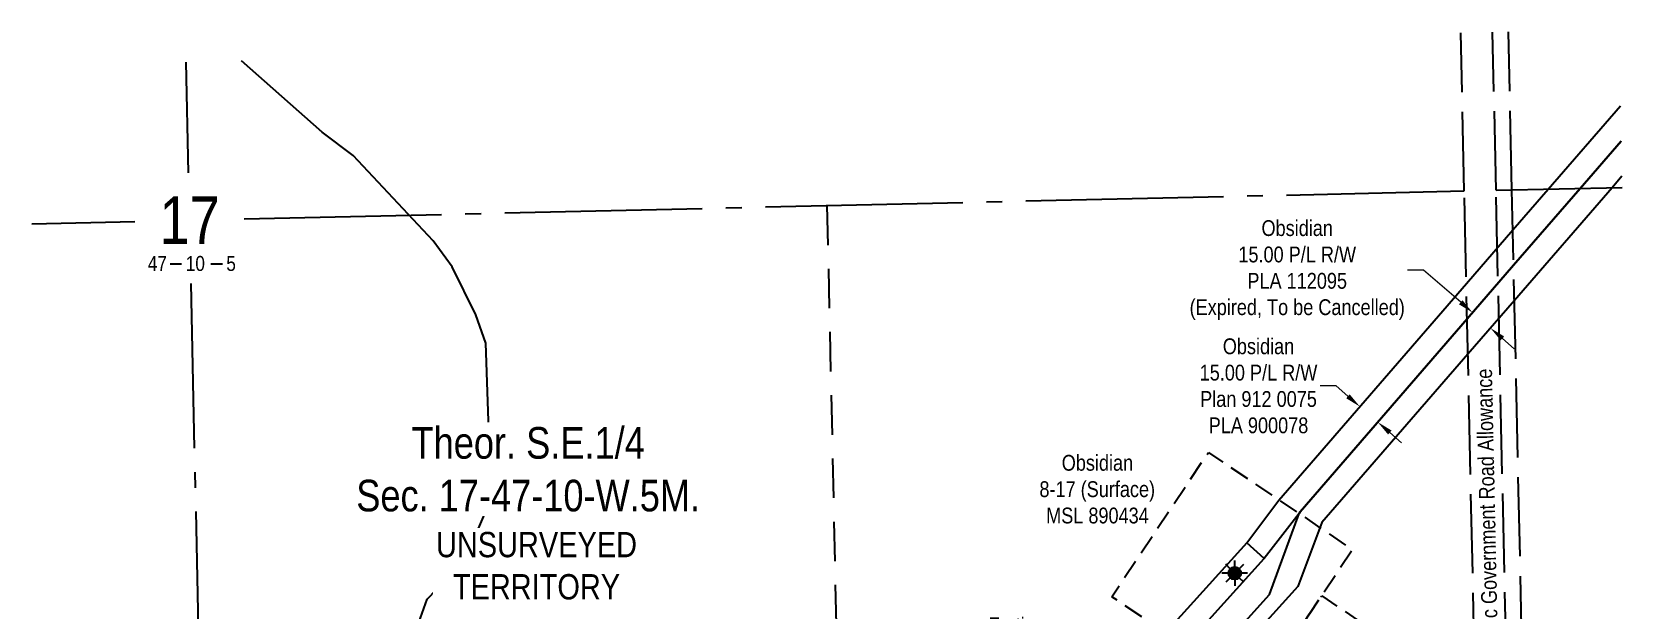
# Model space of a CAD drawing. Extents: x 603322 to 609639, y 5878497 to 5882872.
# Drawn here: x 605276 to 606283, y 5879223 to 5879587 of the extents above; entities that cross this region are included whole.
import ezdxf
from ezdxf.enums import TextEntityAlignment as Align

# ---------------------------------------------------------------- set-up
doc = ezdxf.new("R2010")
doc.units = 0
doc.header["$LTSCALE"] = 5
doc.header["$PDSIZE"] = 0.5
for name, pattern in [('foc-ACCESSROAD', [3.75, 2.5, -1.25]), ('foc-LSD', [8, 5, -3]), ('foc-QUARTERLINE', [33, 25, -3, 2, -3]), ('foc-UNSURVEYED', [12.5, 10, -2.5])]:
    doc.linetypes.add(name, pattern=pattern)
doc.layers.get('Defpoints').update_dxf_attribs({"color": 9})
for name, color, linetype in [('10', 1, 'Continuous'), ('9', 3, 'Continuous'), ('C-AR', 13, 'foc-ACCESSROAD'), ('C-RW', 13, 'Continuous'), ('C-SYMBOL', 7, 'Continuous'), ('C-WS', 13, 'foc-ACCESSROAD'), ('C-WS-S', 8, 'Continuous'), ('L-QSEC', 8, 'foc-QUARTERLINE'), ('L-ROAD-T', 7, 'Continuous'), ('L-SECLBL', 7, 'Continuous'), ('L-SECTION-LSD', 7, 'foc-LSD'), ('L-UNS-T', 3, 'Continuous'), ('L-USEC', 7, 'foc-UNSURVEYED'), ('T-WATER', 160, 'Continuous')]:
    doc.layers.add(name, color=color, linetype=linetype)
for name, color, linetype, lineweight in [('C-RW-T', 13, 'Continuous', 9), ('C-WS-T', 13, 'Continuous', 9), ('F-EZE-T', 190, 'Continuous', 9)]:
    doc.layers.add(name, color=color, linetype=linetype, lineweight=lineweight)
doc.styles.add('175L', font='ARIALN.TTF', dxfattribs={"height": 20})
doc.styles.add('80CG', font='ARIALN.TTF', dxfattribs={"height": 10})
doc.styles.add('80L', font='ARIALN.TTF', dxfattribs={"height": 10})
doc.styles.add('foc-LtypeFont', font='ARIALN.TTF', dxfattribs={"height": 7.35})
doc.styles.add('SIMPLEX', font='ARIALN.TTF')
doc.linetypes.add('foc-TOPO-flowdirection-NOLINE', pattern='A,0,[">",foc-LtypeFont,S=0.3,R=0,X=0,Y=-0.945],-20,[">",foc-LtypeFont,S=0.3,R=0,X=0,Y=-0.945],0', length=20)
doc.dimstyles.new('Compass 5 000', dxfattribs={"dimscale": 5, "dimtxt": 9, "dimasz": 2, "dimexe": 0.2, "dimexo": 0.0625, "dimgap": 0.5, "dimtad": 0, "dimtih": 1, "dimtoh": 1, "dimzin": 0, "dimdsep": 46, "dimtxsty": '80CG', "dimcen": 0.1, "dimse1": 1, "dimse2": 1, "dimclrd": 256, "dimclrt": 256, "dimaunit": 1, "dimadec": 4, "dimazin": 0, "dimtfac": 0.06, "dimtofl": 0, "dimtmove": 0, "dimatfit": 1, "dimfxl": 0.2, "dimtolj": 1, "dimtzin": 0, "dimlwd": -1, "dimarcsym": 0})

# ---------------------------------------------------------------- blocks, each defined once
blk = doc.blocks.new('L-SECLBL')
at = {"layer": '9', "color": 7}
for p, q in [((-5.1, -27.8), (-12.3, -27.8)), ((20.7, -27.8), (13.5, -27.8))]:
    blk.add_line(p, q, dxfattribs=at)
at = {"layer": '10', "color": 2, "style": 'SIMPLEX'}
blk.add_attdef('SEC', text='', height=30, dxfattribs=at).set_placement((0, 0), align=Align.MIDDLE)
at = {"layer": '10', "color": 5, "style": '80L'}
blk.add_attdef('TWP', text='', height=9.5, dxfattribs=at).set_placement((-14.4, -27.4), align=Align.MIDDLE_RIGHT)
blk.add_attdef('RGE', text='', height=9.5, dxfattribs=at).set_placement((3.6, -27.4), align=Align.MIDDLE_CENTER)
blk.add_attdef('MER', text='', height=9.5, dxfattribs=at).set_placement((23.2, -27.4), align=Align.MIDDLE_LEFT)
blk = doc.blocks.new('*D423')
at = {"layer": 'Defpoints', "color": 0, "transparency": 16777216}
for p in [(606003.6, 5879157.1), (605947.5, 5879117.5), (605958.6, 5879107.4)]:
    blk.add_point(p, dxfattribs=at)
at = {"layer": 'F-EZE-T', "transparency": 16777216}
for p, q in [((605961.8, 5879194.9), (605951.8, 5879194.9)), ((605985, 5879173.9), (605961.8, 5879194.9)), ((606011, 5879150.4), (606018.4, 5879143.7))]:
    blk.add_line(p, q, dxfattribs=at)
for points in [[(605986.2, 5879175.1), (605983.9, 5879172.6), (605992.5, 5879167.2)], [(606012.1, 5879151.6), (606009.9, 5879149.2), (606003.6, 5879157.1)]]:
    blk.add_solid(points, dxfattribs=at)
at = {"layer": 'F-EZE-T', "transparency": 16777216, "insert": (605896.2, 5879194.9), "char_height": 10, "attachment_point": 5, "style": '80CG'}
blk.add_mtext('\\A1;Fortis\\P15.00 Powerline R/W\\PEZE 120074', dxfattribs=at)
blk = doc.blocks.new('GAS')
h = blk.add_hatch(color=255)
h.dxf.hatch_style = 1
edge = h.paths.add_edge_path()
edge.add_arc((0, 0), 0.9, 0, 360)
for p, q in [((-0.81, 0), (-1.62, 0)), ((-0.57, 0.57), (-1.14, 1.14)), ((0, 0.81), (0, 1.62)), ((0.57, 0.57), (1.14, 1.14)), ((1.62, 0), (0.81, 0)), ((-0.57, -0.57), (-1.14, -1.14)), ((0, -0.81), (0, -1.62)), ((1.14, -1.14), (0.57, -0.57))]:
    blk.add_line(p, q)
blk.add_circle((0, 0), 0.8)
blk = doc.blocks.new('*D426')
at = {"layer": 'C-RW-T', "transparency": 16777216}
for p, q in [((606157.2, 5879436.4), (606147.2, 5879436.4)), ((606180.8, 5879416), (606157.2, 5879436.4)), ((606207.2, 5879393.1), (606214.7, 5879386.6))]:
    blk.add_line(p, q, dxfattribs=at)
for points in [[(606181.9, 5879417.3), (606179.7, 5879414.7), (606188.3, 5879409.5)], [(606208.3, 5879394.4), (606206.1, 5879391.9), (606199.6, 5879399.7)]]:
    blk.add_solid(points, dxfattribs=at)
at = {"layer": 'Defpoints', "color": 0, "transparency": 16777216}
for p in [(606188.3, 5879409.5), (606165, 5879382.5), (606176.2, 5879372.7)]:
    blk.add_point(p, dxfattribs=at)
at = {"layer": 'C-RW-T', "transparency": 16777216, "insert": (606077.3, 5879436.4), "char_height": 10, "attachment_point": 5, "style": '80CG'}
blk.add_mtext('\\A1;Obsidian\\P15.00 P/L R/W\\PPLA 112095\\P(Expired, To be Cancelled)', dxfattribs=at)
blk = doc.blocks.new('*D428')
at = {"layer": 'C-RW-T', "transparency": 16777216}
for p, q in [((606101.9, 5879363.1), (606091.9, 5879363.1)), ((606109.4, 5879356.6), (606101.9, 5879363.1)), ((606135.9, 5879333.7), (606143.4, 5879327.1))]:
    blk.add_line(p, q, dxfattribs=at)
for points in [[(606110.5, 5879357.8), (606108.3, 5879355.3), (606117, 5879350)], [(606137, 5879334.9), (606134.8, 5879332.4), (606128.3, 5879340.2)]]:
    blk.add_solid(points, dxfattribs=at)
at = {"layer": 'Defpoints', "color": 0, "transparency": 16777216}
for p in [(606117, 5879350), (606090.2, 5879319.1), (606101.5, 5879309.3)]:
    blk.add_point(p, dxfattribs=at)
at = {"layer": 'C-RW-T', "transparency": 16777216, "insert": (606052.8, 5879363.1), "char_height": 10, "attachment_point": 5, "style": '80CG'}
blk.add_mtext('\\A1;Obsidian\\P15.00 P/L R/W\\PPlan 912 0075\\PPLA 900078', dxfattribs=at)

msp = doc.modelspace()

# ---------------------------------------------------------------- linework, layer by layer
at = {"layer": 'C-AR', "flags": 128}
msp.add_lwpolyline([(606250.739, 5879107.057), (606245.67, 5879101.912), (606221.355, 5879118.54), (606204.167, 5879130.292), (606190.723, 5879139.485), (606126.112, 5879183.668), (606081.604, 5879213.849), (606085.073, 5879218.984), (606092.796, 5879230.414), (606137.407, 5879200.186), (606190.181, 5879164.099), (606215.462, 5879146.81), (606220.813, 5879143.152), (606259.941, 5879116.395), (606250.739, 5879107.057)], close=True, dxfattribs=at)
at = {"layer": 'C-RW'}
for points in [[(606282.371, 5879517.96), (606256.429, 5879488.025), (606214.289, 5879439.402), (606184.867, 5879405.449), (606079.232, 5879283.557), (606078.512, 5879282.455), (606056.452, 5879253.85), (606045.331, 5879263.906), (606065.761, 5879290.908), (606184.375, 5879427.777), (606213.798, 5879461.727), (606236.205, 5879487.583), (606281.88, 5879540.287)], [(606021.279, 5879188.549), (606059.712, 5879231.262), (606078.636, 5879282.363), (606079.215, 5879283.537), (606184.867, 5879405.449), (606214.289, 5879439.401), (606256.429, 5879488.025), (606282.371, 5879517.96)], [(606282.862, 5879495.691), (606276.597, 5879488.465), (606214.779, 5879417.164), (606185.356, 5879383.226), (606092.976, 5879276.67), (606091.72, 5879273.359), (606077.622, 5879236.187), (606042.094, 5879196.807)]]:
    msp.add_lwpolyline(points, dxfattribs=at)
at = {"layer": 'C-WS', "flags": 128}
msp.add_lwpolyline([(606065.101, 5879189.293), (606050.966, 5879168.189), (606044.015, 5879173.018), (606033.748, 5879180.151), (606029.591, 5879182.951), (606022.341, 5879187.834), (606021.279, 5879188.549), (606004.551, 5879199.816), (605992.022, 5879208.29), (605959.875, 5879229.769), (606021.132, 5879321.079), (606065.761, 5879290.908), (606078.661, 5879282.356), (606091.72, 5879273.359), (606112.223, 5879259.498), (606092.796, 5879230.414), (606085.073, 5879218.984), (606081.604, 5879213.849), (606065.101, 5879189.293)], close=True, dxfattribs=at)
at = {"layer": 'L-QSEC'}
for p, q in [((605375.553, 5879497.938), (605374.027, 5879567.878)), ((606203.191, 5879486.863), (606283.018, 5879488.61)), ((605410.726, 5879468.735), (606183.084, 5879486.423)), ((605276.277, 5879465.655), (605341.462, 5879467.148)), ((605393.762, 5878663.802), (605377.081, 5879427.955))]:
    msp.add_line(p, q, dxfattribs=at)
at = {"layer": 'L-SECTION-LSD', "flags": 128}
msp.add_lwpolyline([(605779.646, 5879477.183), (605797.276, 5878673.044)], dxfattribs=at)
at = {"layer": 'L-USEC'}
for p, q in [((606183.084, 5879486.423), (606180.883, 5879586.356)), ((606203.191, 5879486.865), (606200.99, 5879586.817)), ((606213.239, 5879487.083), (606211.038, 5879587.047)), ((606200.79, 5878682.286), (606183.084, 5879486.423)), ((606220.897, 5878682.725), (606203.191, 5879486.865)), ((606230.724, 5878692.993), (606213.239, 5879487.083))]:
    msp.add_line(p, q, dxfattribs=at)
at = {"layer": 'T-WATER', "flags": 128}
msp.add_lwpolyline([(605522.897, 5879018.119), (605516.945, 5879201.572), (605526.497, 5879228.323), (605550.52, 5879253.19), (605567.154, 5879291.754), (605563.636, 5879390.204), (605557.449, 5879407.997), (605542.269, 5879438.368), (605530.267, 5879454.891), (605479.72, 5879508.908), (605459.988, 5879523.661), (605409.008, 5879568.808)], dxfattribs=at)
at = {"layer": 'T-WATER', "linetype": 'foc-TOPO-flowdirection-NOLINE', "flags": 128}
msp.add_lwpolyline([(605522.897, 5879018.119), (605516.945, 5879201.572), (605526.497, 5879228.323), (605550.52, 5879253.19), (605567.154, 5879291.754), (605563.636, 5879390.204), (605557.449, 5879407.997), (605542.269, 5879438.368), (605530.267, 5879454.891), (605479.72, 5879508.908), (605459.988, 5879523.661), (605409.008, 5879568.808)], dxfattribs=at)

# ---------------------------------------------------------------- block references
at = {"layer": 'C-WS-S', "xscale": 4.997884199999958, "yscale": 4.997884199999958, "zscale": 4.997884199999958}
msp.add_blockref('GAS', (606037.766, 5879244.651), dxfattribs=at)
at = {"layer": 'L-SECLBL', "color": 3, "xscale": 0.999576, "yscale": 0.999576, "zscale": 0.999576}
msp.add_blockref('L-SECLBL', (605376.208, 5879467.944), dxfattribs=at).add_auto_attribs({'SEC': '17', 'TWP': '47', 'RGE': '10', 'MER': '5'})

# ---------------------------------------------------------------- texts
at = {"layer": 'C-WS-T', "insert": (605910.156, 5879319.458), "char_height": 9.99577, "attachment_point": 1, "style": '80L'}
msp.add_mtext_dynamic_manual_height_columns('\\pi18.08308;Obsidian\\P\\pi3.97241;8-17 (Surface)\\P\\pi8.2305;MSL 890434', width=79.98117, gutter_width=49.979, heights=[0], dxfattribs=at)
at = {"layer": 'L-ROAD-T', "style": '80L'}
msp.add_text('Theoretic Government Road Allowance', height=9.99577, rotation=91.261471, dxfattribs=at).set_placement((606197.754, 5879274.112), align=Align.MIDDLE_CENTER)

# ---------------------------------------------------------------- dimensions: what is measured, and where the dimension line sits
at = {"layer": 'C-RW-T'}
for base, p1, p2, angle, text, picture, middle in [((606188.34, 5879409.457), (606176.242, 5879372.712), (606164.965, 5879382.485), 139.087065, 'Obsidian\\P15.00 P/L R/W\\PPLA 112095\\P(Expired, To be Cancelled)', '*D426', (606077.27, 5879436.436)), ((606116.997, 5879350.029), (606101.516, 5879309.271), (606090.185, 5879319.091), 139.087125, 'Obsidian\\P15.00 P/L R/W\\PPlan 912 0075\\PPLA 900078', '*D428', (606052.797, 5879363.128))]:
    dim = msp.add_linear_dim(base=base, p1=p1, p2=p2, angle=angle, text=text, dimstyle='Compass 5 000', dxfattribs=at)
    dim.commit()
    dim.dimension.update_dxf_attribs({"geometry": picture, "text_midpoint": middle, "dimtype": 161})
at = {"layer": 'F-EZE-T'}
dim = msp.add_linear_dim(base=(606003.565, 5879157.1), p1=(605947.455, 5879117.493), p2=(605958.568, 5879107.427), angle=317.8281, text='Fortis\\P15.00 Powerline R/W\\PEZE 120074', dimstyle='Compass 5 000', dxfattribs=at)
dim.commit()
dim.dimension.update_dxf_attribs({"geometry": '*D423', "text_midpoint": (605896.209, 5879194.894), "dimtype": 161})

# ---------------------------------------------------------------- next in the draw order: texts
at = {"layer": 'C-SYMBOL', "color": 3, "insert": (605590.486, 5879337.075), "char_height": 19.99154, "width": 215.89305, "attachment_point": 2, "style": '175L', "bg_fill": 3, "box_fill_scale": 1.15, "bg_fill_color": 256, "bg_fill_true_color": 256, "bg_fill_transparency": 0}
msp.add_mtext('Theor. S.E.1/4\\PSec. 17-47-10-W.5M.', dxfattribs=at)
at = {"layer": 'L-UNS-T', "color": 3, "insert": (605595.75, 5879249.295), "char_height": 16, "attachment_point": 5, "style": '80L', "bg_fill": 3, "box_fill_scale": 1.15, "bg_fill_color": 256, "bg_fill_true_color": 256, "bg_fill_transparency": 0}
msp.add_mtext_dynamic_manual_height_columns('UNSURVEYED TERRITORY', width=126.36026, gutter_width=47.48, heights=[0], dxfattribs=at)

# ---------------------------------------------------------------- next in the draw order: linework, layer by layer
at = {"layer": 'C-RW'}
msp.add_lwpolyline([(605288.821, 5878890.992), (605446.98, 5878903.524), (605710.776, 5878933.204), (605824.004, 5879001.945), (605834.32, 5879008.203), (606056.452, 5879253.85), (606045.331, 5879263.906), (605824.67, 5879019.885), (605816.223, 5879014.761), (605705.818, 5878947.735), (605445.55, 5878918.452), (605287.637, 5878905.939)], dxfattribs=at)

doc.saveas('drawing.dxf')
